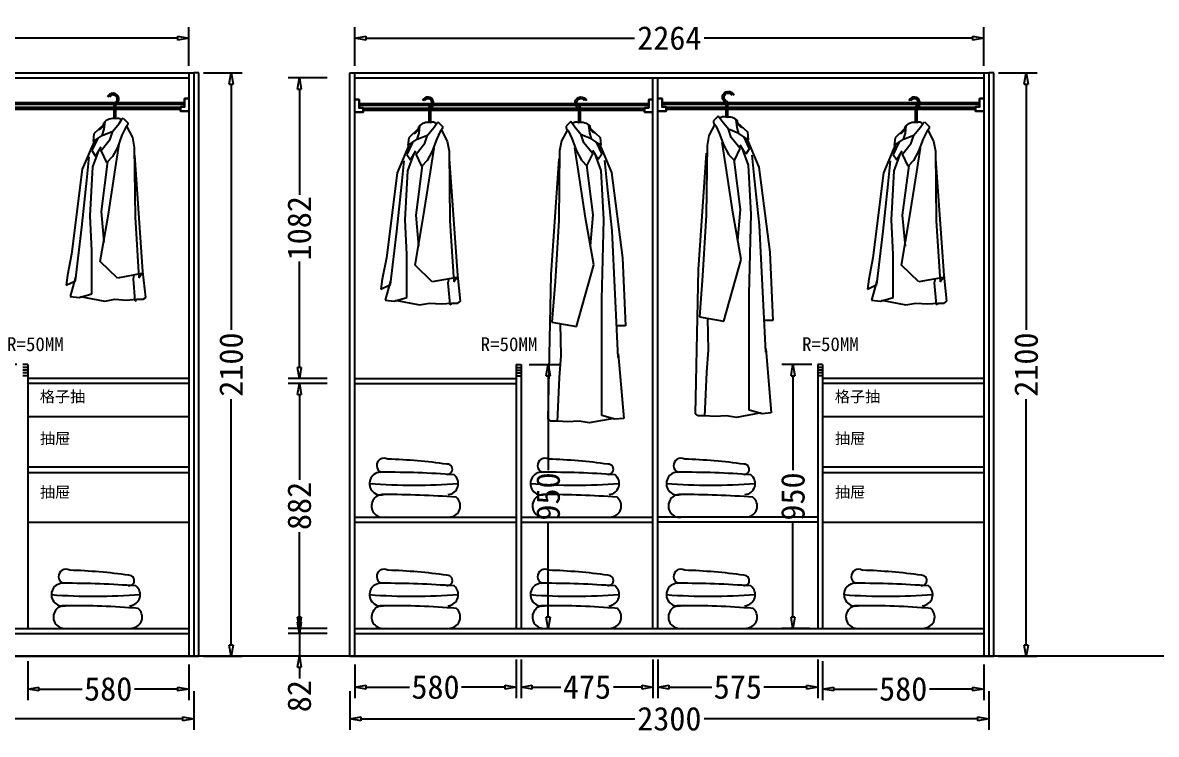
# Model space of a CAD drawing. Header units: millimetres. Extents: x 304407 to 361076, y -1262425 to -1203358.
# Drawn here: x 345007 to 349089, y -1232511 to -1229948 of the extents above; entities that cross this region are included whole.
import ezdxf

# ---------------------------------------------------------------- set-up
doc = ezdxf.new("R2010")
doc.units = ezdxf.units.MM
doc.header["$LTSCALE"] = 20
doc.layers.get('Defpoints').update_dxf_attribs({"color": 250})
for name, color, linetype in [('8', 8, 'Continuous'), ('LAYER10', 11, 'Continuous'), ('LAYER8', 11, 'Continuous'), ('图层3', 4, 'Continuous'), ('墙体', 40, 'Continuous')]:
    doc.layers.add(name, color=color, linetype=linetype)
doc.styles.get("Standard").update_dxf_attribs({"font": 'SimSun.ttf', "height": 85})
doc.styles.add('text', font='SimSun.ttf', dxfattribs={"height": 85})
doc.dimstyles.new('周文晶', dxfattribs={"dimtxt": 70, "dimasz": 40, "dimexe": 40, "dimexo": 30, "dimgap": 10, "dimtad": 0, "dimdec": 0, "dimtxsty": 'Standard', "dimblk": 'CLOSEDBLANK', "dimcen": 200, "dimclrd": 256, "dimclre": 256, "dimadec": 0, "dimazin": 0, "dimtfac": 1, "dimtdec": 0, "dimtmove": 0, "dimatfit": 3, "dimldrblk": 'CLOSEDBLANK', "dimfxl": 100, "dimfxlon": 1, "dimarcsym": 0})

# ---------------------------------------------------------------- blocks, each defined once
blk = doc.blocks.new('_ClosedBlank')
at = {"color": 0, "linetype": 'ByBlock', "lineweight": -2}
for p, q in [((-1, 0.17), (0, 0)), ((-1, 0.17), (-1, -0.17)), ((0, 0), (-1, -0.17))]:
    blk.add_line(p, q, dxfattribs=at)
blk = doc.blocks.new('*D1312')
at = {"lineweight": -2, "transparency": 16777216}
for p, q in [((343341, -1230104.1), (343341, -1229964.1)), ((345605, -1230104.1), (345605, -1229964.1)), ((343381, -1230004.1), (344347.3, -1230004.1)), ((345565, -1230004.1), (344598.7, -1230004.1))]:
    blk.add_line(p, q, dxfattribs=at)
at = {"layer": 'Defpoints', "color": 0, "transparency": 16777216}
for p in [(345605, -1230004.1), (343341, -1230147.5), (345605, -1230147.5)]:
    blk.add_point(p, dxfattribs=at)
at = {"lineweight": -2, "transparency": 16777216, "xscale": 40, "yscale": 40, "zscale": 40, "rotation": 180}
blk.add_blockref('_ClosedBlank', (343341, -1230004.1), dxfattribs=at)
at = {"lineweight": -2, "transparency": 16777216, "xscale": 40, "yscale": 40, "zscale": 40}
blk.add_blockref('_ClosedBlank', (345605, -1230004.1), dxfattribs=at)
at = {"color": 0, "transparency": 16777216, "insert": (344473, -1230004.1), "char_height": 85, "attachment_point": 5}
blk.add_mtext('2264', dxfattribs=at)
blk = doc.blocks.new('*D1313')
at = {"lineweight": -2, "transparency": 16777216}
for p, q in [((343323, -1232355.1), (343323, -1232495.1)), ((345623, -1232355.1), (345623, -1232495.1)), ((343363, -1232455.1), (344348.3, -1232455.1)), ((345583, -1232455.1), (344597.8, -1232455.1))]:
    blk.add_line(p, q, dxfattribs=at)
at = {"layer": 'Defpoints', "color": 0, "transparency": 16777216}
for p in [(343323, -1232229.5), (345623, -1232229.5), (345623, -1232455.1)]:
    blk.add_point(p, dxfattribs=at)
at = {"lineweight": -2, "transparency": 16777216, "xscale": 40, "yscale": 40, "zscale": 40, "rotation": 180}
blk.add_blockref('_ClosedBlank', (343323, -1232455.1), dxfattribs=at)
at = {"lineweight": -2, "transparency": 16777216, "xscale": 40, "yscale": 40, "zscale": 40}
blk.add_blockref('_ClosedBlank', (345623, -1232455.1), dxfattribs=at)
at = {"color": 0, "transparency": 16777216, "insert": (344473, -1232455.1), "char_height": 85, "attachment_point": 5}
blk.add_mtext('2300', dxfattribs=at)
blk = doc.blocks.new('*D1314')
at = {"lineweight": -2, "transparency": 16777216}
for p, q in [((345657.9, -1230129.5), (345797.9, -1230129.5)), ((345757.9, -1230169.5), (345757.9, -1231054.7)), ((345757.9, -1232189.5), (345757.9, -1231304.2)), ((345657.9, -1232229.5), (345797.9, -1232229.5))]:
    blk.add_line(p, q, dxfattribs=at)
at = {"layer": 'Defpoints', "color": 0, "transparency": 16777216}
for p in [(345623, -1230129.5), (345757.9, -1230129.5), (345623, -1232229.5)]:
    blk.add_point(p, dxfattribs=at)
at = {"lineweight": -2, "transparency": 16777216, "xscale": 40, "yscale": 40, "zscale": 40}
for p, rotation in [((345757.9, -1230129.5), 90), ((345757.9, -1232229.5), 270)]:
    blk.add_blockref('_ClosedBlank', p, dxfattribs=dict(at, rotation=rotation))
at = {"color": 0, "transparency": 16777216, "insert": (345757.9, -1231179.5), "char_height": 85, "attachment_point": 5, "rotation": 90}
blk.add_mtext('2100', dxfattribs=at)
blk = doc.blocks.new('*D1315')
at = {"lineweight": -2, "transparency": 16777216}
for p, q in [((344986, -1231179.5), (344878, -1231179.5)), ((344918, -1231219.5), (344918, -1231559.5)), ((344918, -1232089.5), (344918, -1231749.5)), ((344977, -1232129.5), (344878, -1232129.5))]:
    blk.add_line(p, q, dxfattribs=at)
at = {"layer": 'Defpoints', "color": 0, "transparency": 16777216}
for p in [(345016, -1231179.5), (344918, -1232129.5), (345007, -1232129.5)]:
    blk.add_point(p, dxfattribs=at)
at = {"lineweight": -2, "transparency": 16777216, "xscale": 40, "yscale": 40, "zscale": 40}
for p, rotation in [((344918, -1231179.5), 90), ((344918, -1232129.5), 270)]:
    blk.add_blockref('_ClosedBlank', p, dxfattribs=dict(at, rotation=rotation))
at = {"color": 0, "transparency": 16777216, "insert": (344918, -1231654.5), "char_height": 85, "attachment_point": 5, "rotation": 90}
blk.add_mtext('950', dxfattribs=at)
blk = doc.blocks.new('*D1316')
at = {"lineweight": -2, "transparency": 16777216}
for p, q in [((345025, -1232247.7), (345025, -1232387.7)), ((345605, -1232259.5), (345605, -1232387.7)), ((345065, -1232347.7), (345221, -1232347.7)), ((345565, -1232347.7), (345409.1, -1232347.7))]:
    blk.add_line(p, q, dxfattribs=at)
at = {"layer": 'Defpoints', "color": 0, "transparency": 16777216}
for p in [(345025, -1232129.5), (345605, -1232229.5), (345605, -1232347.7)]:
    blk.add_point(p, dxfattribs=at)
at = {"lineweight": -2, "transparency": 16777216, "xscale": 40, "yscale": 40, "zscale": 40, "rotation": 180}
blk.add_blockref('_ClosedBlank', (345025, -1232347.7), dxfattribs=at)
at = {"lineweight": -2, "transparency": 16777216, "xscale": 40, "yscale": 40, "zscale": 40}
blk.add_blockref('_ClosedBlank', (345605, -1232347.7), dxfattribs=at)
at = {"color": 0, "transparency": 16777216, "insert": (345315, -1232347.7), "char_height": 85, "attachment_point": 5}
blk.add_mtext('580', dxfattribs=at)
blk = doc.blocks.new('*D1322')
at = {"lineweight": -2, "transparency": 16777216}
for p, q in [((346203.5, -1232259.5), (346203.5, -1232381)), ((346783.5, -1232241), (346783.5, -1232381)), ((346243.5, -1232341), (346399.5, -1232341)), ((346743.5, -1232341), (346587.6, -1232341))]:
    blk.add_line(p, q, dxfattribs=at)
at = {"layer": 'Defpoints', "color": 0, "transparency": 16777216}
for p in [(346783.5, -1232129.5), (346203.5, -1232229.5), (346783.5, -1232341)]:
    blk.add_point(p, dxfattribs=at)
at = {"lineweight": -2, "transparency": 16777216, "xscale": 40, "yscale": 40, "zscale": 40, "rotation": 180}
blk.add_blockref('_ClosedBlank', (346203.5, -1232341), dxfattribs=at)
at = {"lineweight": -2, "transparency": 16777216, "xscale": 40, "yscale": 40, "zscale": 40}
blk.add_blockref('_ClosedBlank', (346783.5, -1232341), dxfattribs=at)
at = {"color": 0, "transparency": 16777216, "insert": (346493.5, -1232341), "char_height": 85, "attachment_point": 5}
blk.add_mtext('580', dxfattribs=at)
blk = doc.blocks.new('*D1323')
at = {"lineweight": -2, "transparency": 16777216}
for p, q in [((347294.5, -1232241), (347294.5, -1232381)), ((347869.5, -1232241), (347869.5, -1232381)), ((347334.5, -1232341), (347488.7, -1232341)), ((347829.5, -1232341), (347675.4, -1232341))]:
    blk.add_line(p, q, dxfattribs=at)
at = {"layer": 'Defpoints', "color": 0, "transparency": 16777216}
for p in [(347294.5, -1230147.5), (347869.5, -1232129.5), (347869.5, -1232341)]:
    blk.add_point(p, dxfattribs=at)
at = {"lineweight": -2, "transparency": 16777216, "xscale": 40, "yscale": 40, "zscale": 40, "rotation": 180}
blk.add_blockref('_ClosedBlank', (347294.5, -1232341), dxfattribs=at)
at = {"lineweight": -2, "transparency": 16777216, "xscale": 40, "yscale": 40, "zscale": 40}
blk.add_blockref('_ClosedBlank', (347869.5, -1232341), dxfattribs=at)
at = {"color": 0, "transparency": 16777216, "insert": (347582, -1232341), "char_height": 85, "attachment_point": 5}
blk.add_mtext('575', dxfattribs=at)
blk = doc.blocks.new('*D1324')
at = {"lineweight": -2, "transparency": 16777216}
for p, q in [((346203.5, -1230104.1), (346203.5, -1229964.1)), ((348467.5, -1230104.1), (348467.5, -1229964.1)), ((346243.5, -1230004.1), (347209.9, -1230004.1)), ((348427.5, -1230004.1), (347461.2, -1230004.1))]:
    blk.add_line(p, q, dxfattribs=at)
at = {"layer": 'Defpoints', "color": 0, "transparency": 16777216}
for p in [(348467.5, -1230004.1), (346203.5, -1230147.5), (348467.5, -1230147.5)]:
    blk.add_point(p, dxfattribs=at)
at = {"lineweight": -2, "transparency": 16777216, "xscale": 40, "yscale": 40, "zscale": 40, "rotation": 180}
blk.add_blockref('_ClosedBlank', (346203.5, -1230004.1), dxfattribs=at)
at = {"lineweight": -2, "transparency": 16777216, "xscale": 40, "yscale": 40, "zscale": 40}
blk.add_blockref('_ClosedBlank', (348467.5, -1230004.1), dxfattribs=at)
at = {"color": 0, "transparency": 16777216, "insert": (347335.5, -1230004.1), "char_height": 85, "attachment_point": 5}
blk.add_mtext('2264', dxfattribs=at)
blk = doc.blocks.new('*D1325')
at = {"lineweight": -2, "transparency": 16777216}
for p, q in [((346185.5, -1232355.1), (346185.5, -1232495.1)), ((348485.5, -1232355.1), (348485.5, -1232495.1)), ((346225.5, -1232455.1), (347210.8, -1232455.1)), ((348445.5, -1232455.1), (347460.3, -1232455.1))]:
    blk.add_line(p, q, dxfattribs=at)
at = {"layer": 'Defpoints', "color": 0, "transparency": 16777216}
for p in [(346185.5, -1232229.5), (348485.5, -1232229.5), (348485.5, -1232455.1)]:
    blk.add_point(p, dxfattribs=at)
at = {"lineweight": -2, "transparency": 16777216, "xscale": 40, "yscale": 40, "zscale": 40, "rotation": 180}
blk.add_blockref('_ClosedBlank', (346185.5, -1232455.1), dxfattribs=at)
at = {"lineweight": -2, "transparency": 16777216, "xscale": 40, "yscale": 40, "zscale": 40}
blk.add_blockref('_ClosedBlank', (348485.5, -1232455.1), dxfattribs=at)
at = {"color": 0, "transparency": 16777216, "insert": (347335.5, -1232455.1), "char_height": 85, "attachment_point": 5}
blk.add_mtext('2300', dxfattribs=at)
blk = doc.blocks.new('*D1326')
at = {"lineweight": -2, "transparency": 16777216}
for p, q in [((348520.4, -1230129.5), (348660.4, -1230129.5)), ((348620.4, -1230169.5), (348620.4, -1231054.7)), ((348620.4, -1232189.5), (348620.4, -1231304.2)), ((348520.4, -1232229.5), (348660.4, -1232229.5))]:
    blk.add_line(p, q, dxfattribs=at)
at = {"layer": 'Defpoints', "color": 0, "transparency": 16777216}
for p in [(348485.5, -1230129.5), (348620.4, -1230129.5), (348485.5, -1232229.5)]:
    blk.add_point(p, dxfattribs=at)
at = {"lineweight": -2, "transparency": 16777216, "xscale": 40, "yscale": 40, "zscale": 40}
for p, rotation in [((348620.4, -1230129.5), 90), ((348620.4, -1232229.5), 270)]:
    blk.add_blockref('_ClosedBlank', p, dxfattribs=dict(at, rotation=rotation))
at = {"color": 0, "transparency": 16777216, "insert": (348620.4, -1231179.5), "char_height": 85, "attachment_point": 5, "rotation": 90}
blk.add_mtext('2100', dxfattribs=at)
blk = doc.blocks.new('*D1327')
at = {"lineweight": -2, "transparency": 16777216}
for p, q in [((347848.5, -1231179.5), (347740.6, -1231179.5)), ((347780.6, -1231219.5), (347780.6, -1231559.5)), ((347780.6, -1232089.5), (347780.6, -1231749.5)), ((347839.5, -1232129.5), (347740.6, -1232129.5))]:
    blk.add_line(p, q, dxfattribs=at)
at = {"layer": 'Defpoints', "color": 0, "transparency": 16777216}
for p in [(347878.5, -1231179.5), (347780.6, -1232129.5), (347869.5, -1232129.5)]:
    blk.add_point(p, dxfattribs=at)
at = {"lineweight": -2, "transparency": 16777216, "xscale": 40, "yscale": 40, "zscale": 40}
for p, rotation in [((347780.6, -1231179.5), 90), ((347780.6, -1232129.5), 270)]:
    blk.add_blockref('_ClosedBlank', p, dxfattribs=dict(at, rotation=rotation))
at = {"color": 0, "transparency": 16777216, "insert": (347780.6, -1231654.5), "char_height": 85, "attachment_point": 5, "rotation": 90}
blk.add_mtext('950', dxfattribs=at)
blk = doc.blocks.new('*D1328')
at = {"lineweight": -2, "transparency": 16777216}
for p, q in [((347887.5, -1232247.7), (347887.5, -1232387.7)), ((348467.5, -1232259.5), (348467.5, -1232387.7)), ((347927.5, -1232347.7), (348083.5, -1232347.7)), ((348427.5, -1232347.7), (348271.6, -1232347.7))]:
    blk.add_line(p, q, dxfattribs=at)
at = {"layer": 'Defpoints', "color": 0, "transparency": 16777216}
for p in [(347887.5, -1232129.5), (348467.5, -1232229.5), (348467.5, -1232347.7)]:
    blk.add_point(p, dxfattribs=at)
at = {"lineweight": -2, "transparency": 16777216, "xscale": 40, "yscale": 40, "zscale": 40, "rotation": 180}
blk.add_blockref('_ClosedBlank', (347887.5, -1232347.7), dxfattribs=at)
at = {"lineweight": -2, "transparency": 16777216, "xscale": 40, "yscale": 40, "zscale": 40}
blk.add_blockref('_ClosedBlank', (348467.5, -1232347.7), dxfattribs=at)
at = {"color": 0, "transparency": 16777216, "insert": (348177.5, -1232347.7), "char_height": 85, "attachment_point": 5}
blk.add_mtext('580', dxfattribs=at)
blk = doc.blocks.new('*D1329')
at = {"lineweight": -2, "transparency": 16777216}
for p, q in [((346003.3, -1232107.5), (346003.3, -1232067.5)), ((346103.3, -1232147.5), (345963.3, -1232147.5)), ((346003.3, -1232147.5), (346003.3, -1232229.5)), ((346103.3, -1232229.5), (345963.3, -1232229.5)), ((346003.3, -1232269.5), (346003.3, -1232309.5))]:
    blk.add_line(p, q, dxfattribs=at)
at = {"layer": 'Defpoints', "color": 0, "transparency": 16777216}
for p in [(346003.3, -1232147.5), (346203.5, -1232147.5), (346185.5, -1232229.5)]:
    blk.add_point(p, dxfattribs=at)
at = {"lineweight": -2, "transparency": 16777216, "xscale": 40, "yscale": 40, "zscale": 40}
for p, rotation in [((346003.3, -1232147.5), 270), ((346003.3, -1232229.5), 90)]:
    blk.add_blockref('_ClosedBlank', p, dxfattribs=dict(at, rotation=rotation))
at = {"color": 0, "transparency": 16777216, "insert": (346003.3, -1232373.5), "char_height": 85, "attachment_point": 5, "rotation": 90}
blk.add_mtext('82', dxfattribs=at)
blk = doc.blocks.new('*D1330')
at = {"lineweight": -2, "transparency": 16777216}
for p, q in [((346103.3, -1231247.5), (345963.3, -1231247.5)), ((346003.3, -1231287.5), (346003.3, -1231594.2)), ((346003.3, -1232089.5), (346003.3, -1231782.7)), ((346103.3, -1232129.5), (345963.3, -1232129.5))]:
    blk.add_line(p, q, dxfattribs=at)
at = {"layer": 'Defpoints', "color": 0, "transparency": 16777216}
for p in [(346003.3, -1231247.5), (346203.5, -1231247.5), (346203.5, -1232129.5)]:
    blk.add_point(p, dxfattribs=at)
at = {"lineweight": -2, "transparency": 16777216, "xscale": 40, "yscale": 40, "zscale": 40}
for p, rotation in [((346003.3, -1231247.5), 90), ((346003.3, -1232129.5), 270)]:
    blk.add_blockref('_ClosedBlank', p, dxfattribs=dict(at, rotation=rotation))
at = {"color": 0, "transparency": 16777216, "insert": (346003.3, -1231688.5), "char_height": 85, "attachment_point": 5, "rotation": 90}
blk.add_mtext('882', dxfattribs=at)
blk = doc.blocks.new('*D1331')
at = {"lineweight": -2, "transparency": 16777216}
for p, q in [((346103.3, -1230147.5), (345963.3, -1230147.5)), ((346003.3, -1230187.5), (346003.3, -1230568.2)), ((346003.3, -1231189.5), (346003.3, -1230808.7)), ((346103.3, -1231229.5), (345963.3, -1231229.5))]:
    blk.add_line(p, q, dxfattribs=at)
at = {"layer": 'Defpoints', "color": 0, "transparency": 16777216}
for p in [(346003.3, -1230147.5), (346203.5, -1230147.5), (346203.5, -1231229.5)]:
    blk.add_point(p, dxfattribs=at)
at = {"lineweight": -2, "transparency": 16777216, "xscale": 40, "yscale": 40, "zscale": 40}
for p, rotation in [((346003.3, -1230147.5), 90), ((346003.3, -1231229.5), 270)]:
    blk.add_blockref('_ClosedBlank', p, dxfattribs=dict(at, rotation=rotation))
at = {"color": 0, "transparency": 16777216, "insert": (346003.3, -1230688.5), "char_height": 85, "attachment_point": 5, "rotation": 90}
blk.add_mtext('1082', dxfattribs=at)
blk = doc.blocks.new('*D1332')
at = {"lineweight": -2, "transparency": 16777216}
for p, q in [((346801.5, -1232241), (346801.5, -1232381)), ((347276.5, -1232241), (347276.5, -1232381)), ((346841.5, -1232341), (346944.3, -1232341)), ((347236.5, -1232341), (347133.8, -1232341))]:
    blk.add_line(p, q, dxfattribs=at)
at = {"layer": 'Defpoints', "color": 0, "transparency": 16777216}
for p in [(346801.5, -1232129.5), (347276.5, -1232129.5), (347276.5, -1232341)]:
    blk.add_point(p, dxfattribs=at)
at = {"lineweight": -2, "transparency": 16777216, "xscale": 40, "yscale": 40, "zscale": 40, "rotation": 180}
blk.add_blockref('_ClosedBlank', (346801.5, -1232341), dxfattribs=at)
at = {"lineweight": -2, "transparency": 16777216, "xscale": 40, "yscale": 40, "zscale": 40}
blk.add_blockref('_ClosedBlank', (347276.5, -1232341), dxfattribs=at)
at = {"color": 0, "transparency": 16777216, "insert": (347039, -1232341), "char_height": 85, "attachment_point": 5}
blk.add_mtext('475', dxfattribs=at)
blk = doc.blocks.new('*D1333')
at = {"lineweight": -2, "transparency": 16777216}
for p, q in [((346831.3, -1231179.5), (346939.3, -1231179.5)), ((346899.3, -1231219.5), (346899.3, -1231559.5)), ((346899.3, -1232089.5), (346899.3, -1231749.5)), ((346840.3, -1232129.5), (346939.3, -1232129.5))]:
    blk.add_line(p, q, dxfattribs=at)
at = {"layer": 'Defpoints', "color": 0, "transparency": 16777216}
for p in [(346801.3, -1231179.5), (346810.3, -1232129.5), (346899.3, -1232129.5)]:
    blk.add_point(p, dxfattribs=at)
at = {"lineweight": -2, "transparency": 16777216, "xscale": 40, "yscale": 40, "zscale": 40}
for p, rotation in [((346899.3, -1231179.5), 90), ((346899.3, -1232129.5), 270)]:
    blk.add_blockref('_ClosedBlank', p, dxfattribs=dict(at, rotation=rotation))
at = {"color": 0, "transparency": 16777216, "insert": (346899.3, -1231654.5), "char_height": 85, "attachment_point": 5, "rotation": 90}
blk.add_mtext('950', dxfattribs=at)
blk = doc.blocks.new('A$C1C5764E0')
at = {"layer": '8'}
for p, q in [((172.3, 708.4), (172.3, 657.4)), ((178.3, 708.4), (178.3, 657.4)), ((191.5, 639.3), (201.2, 654.6)), ((201.2, 654.6), (205.3, 658.7)), ((205.3, 658.7), (222, 642.1)), ((135.3, 635.3), (99.9, 601.9)), ((130.4, 596.4), (137.4, 618.5)), ((137.4, 618.5), (140.1, 644.9)), ((167.9, 611.6), (191.5, 639.3)), ((213.6, 624.1), (201.2, 597.8)), ((222, 635.2), (213.6, 624.1)), ((217.8, 629.6), (238.6, 589.4)), ((222, 642.1), (222, 635.2)), ((103, 580.9), (58.4, 475.1)), ((113.7, 585.2), (93.2, 541.7)), ((99.9, 601.9), (97.1, 574.2)), ((97.1, 574.2), (130.4, 596.4)), ((126.3, 542.3), (158.2, 582.5)), ((130.4, 596.4), (167.9, 611.6)), ((158.2, 582.5), (167.9, 611.6)), ((201.2, 597.8), (184.5, 553.4)), ((238.6, 589.4), (245.5, 553.4)), ((93.2, 541.7), (106.3, 522.1)), ((96.5, 482.8), (119.4, 544.9)), ((106.3, 522.1), (125.9, 554.7)), ((147.1, 499.3), (126.3, 542.3)), ((184.5, 553.4), (166.5, 520.1)), ((178.3, 479.5), (191.3, 564.6)), ((245.5, 553.4), (248.3, 302.5)), ((75, 435), (83.4, 518.8)), ((148.8, 502.4), (125.9, 322.6)), ((166.5, 520.1), (147.1, 499.3)), ((276.4, 106.8), (247, 525.3)), ((58.4, 475.1), (19.5, 168.8)), ((86.6, 306.3), (96.5, 482.8)), ((152.1, 312.8), (178.3, 479.5)), ((57, 265.8), (75, 435)), ((93.2, 180.9), (86.6, 306.3)), ((122.6, 142.8), (152.1, 312.8)), ((125.9, 322.6), (135.7, 211.4)), ((248.3, 302.5), (262.2, 83.5)), ((34.3, 73.1), (57, 265.8)), ((19.5, 168.8), (4.8, 92.7)), ((93.2, 26.2), (93.2, 180.9)), ((184.8, 82.8), (122.6, 142.8)), ((4.8, 92.7), (0, 56.7)), ((34.3, 86.2), (14.7, 16.3)), ((273.1, 99.1), (184.8, 82.8)), ((244.2, 93.8), (240.9, 79.6)), ((262.2, 83.5), (273.1, 99.1)), ((286.7, 13.1), (276.4, 106.8)), ((0, 56.7), (34.3, 73.1)), ((240.9, 79.6), (247.4, 1.1)), ((14.7, 16.3), (47.4, 13.1)), ((47.4, 13.1), (93.2, 26.2)), ((50.7, 16.3), (139, 0)), ((139, 0), (175, 6.5)), ((175, 6.5), (217.5, 3.3)), ((217.5, 3.3), (253.5, 6.5)), ((247.4, 1.1), (254, 3.3)), ((253.5, 6.5), (276.9, 6.5)), ((276.9, 6.5), (286.7, 13.1))]:
    blk.add_line(p, q, dxfattribs=at)
for centre, radius, start, end in [((168.9, 727.1), 20.9, 296.6338, 159.5285), ((168.9, 727.1), 14.9, 296.6338, 150.6175), ((175.9, 709.9), 3.91, 94.6712, 201.9626), ((168.9, 613.1), 43.9, 77.6993, 138.5966), ((186.2, 639.8), 18, 42.48, 116.3392), ((110.9, 641.2), 25.1, 286.2636, 2.0248)]:
    blk.add_arc(centre, radius, start, end, dxfattribs=at)
blk = doc.blocks.new('A$C4F477F88')
at = {"layer": 'LAYER10'}
blk.add_blockref('A$C1C5764E0', (0, 0), dxfattribs=at)
blk = doc.blocks.new('A$C5E603B19')
at = {"layer": 'LAYER8'}
blk.add_blockref('A$C4F477F88', (0, 0), dxfattribs=at)
blk = doc.blocks.new('A$C1B0A679D')
at = {"layer": '图层3'}
blk.add_blockref('A$C5E603B19', (0, 0), dxfattribs=at)
blk = doc.blocks.new('A$C52EB379C')
at = {"layer": '8'}
for p, q in [((163.3, 1134.6), (163.3, 1083.5)), ((169.3, 1134.6), (169.3, 1083.5)), ((126.4, 1061.5), (91, 1028.1)), ((128.4, 1044.7), (131.2, 1071)), ((159, 1037.8), (182.5, 1065.5)), ((182.5, 1065.5), (192.3, 1080.7)), ((192.3, 1080.7), (196.4, 1084.9)), ((196.4, 1084.9), (213.1, 1068.3)), ((213.1, 1061.3), (204.7, 1050.2)), ((213.1, 1068.3), (213.1, 1061.3)), ((91, 1028.1), (88.2, 1000.3)), ((88.2, 1000.3), (121.5, 1022.5)), ((121.5, 1022.5), (128.4, 1044.7)), ((121.5, 1022.5), (159, 1037.8)), ((149.3, 1008.7), (159, 1037.8)), ((192.3, 1023.9), (175.6, 979.5)), ((204.7, 1050.2), (192.3, 1023.9)), ((208.9, 1055.8), (229.7, 1015.6)), ((94.1, 1007.1), (49.5, 901.3)), ((104.8, 1011.4), (84.3, 967.8)), ((97.4, 948.2), (117, 980.9)), ((117.4, 968.5), (149.3, 1008.7)), ((169.3, 905.7), (182.4, 990.7)), ((229.7, 1015.6), (236.6, 979.5)), ((66.1, 861.1), (74.5, 944.9)), ((84.3, 967.8), (97.4, 948.2)), ((87.6, 909), (110.5, 971.1)), ((138.2, 925.5), (117.4, 968.5)), ((157.6, 946.3), (138.2, 925.5)), ((175.6, 979.5), (157.6, 946.3)), ((236.6, 979.5), (239.4, 728.7)), ((267.5, 533), (238.1, 951.5)), ((49.5, 901.3), (10.6, 595)), ((77.7, 732.4), (87.6, 909)), ((139.9, 928.6), (117, 748.8)), ((143.2, 738.9), (169.3, 905.7)), ((48.1, 692), (66.1, 861.1)), ((113.7, 568.9), (143.2, 738.9)), ((117, 748.8), (126.8, 637.6)), ((84.3, 444.7), (77.7, 732.4)), ((239.4, 728.7), (253.3, 509.7)), ((25.4, 235.4), (48.1, 692)), ((10.6, 595), (0, 349)), ((175.9, 346.6), (113.7, 568.9)), ((277.8, 13.1), (267.5, 533)), ((253.3, 509.7), (264.2, 362.9)), ((84.3, 26.2), (84.3, 444.7)), ((0, 349), (31, 349)), ((264.2, 362.9), (175.9, 346.6)), ((235.3, 357.6), (232, 242)), ((25.4, 248.5), (5.8, 16.3)), ((232, 242), (238.5, 163.5)), ((238.5, 163.5), (245.1, 3.3)), ((5.8, 16.3), (38.5, 13.1)), ((38.5, 13.1), (84.3, 26.2)), ((41.7, 16.3), (130.1, 0)), ((130.1, 0), (166.1, 6.5)), ((166.1, 6.5), (208.6, 3.3)), ((208.6, 3.3), (244.6, 6.5)), ((244.6, 6.5), (268, 6.5)), ((268, 6.5), (277.8, 13.1))]:
    blk.add_line(p, q, dxfattribs=at)
for centre, radius, start, end in [((160, 1153.2), 20.9, 296.6338, 159.5285), ((160, 1153.2), 14.9, 296.6338, 150.6175), ((167, 1136), 3.91, 94.6712, 201.9626), ((102, 1067.4), 25.1, 286.2636, 2.0248), ((160, 1039.2), 43.9, 77.6993, 138.5966), ((177.3, 1066), 18, 42.48, 116.3392)]:
    blk.add_arc(centre, radius, start, end, dxfattribs=at)
blk = doc.blocks.new('A$C05785CA5')
at = {"layer": 'LAYER10'}
blk.add_blockref('A$C52EB379C', (0, 0), dxfattribs=at)
blk = doc.blocks.new('A$C100967EE')
at = {"layer": 'LAYER10'}
blk.add_blockref('A$C05785CA5', (0, 0), dxfattribs=at)
blk = doc.blocks.new('A$C65D30603')
at = {"layer": 'LAYER8'}
blk.add_blockref('A$C100967EE', (0, 0), dxfattribs=at)
blk = doc.blocks.new('A$C50CE712E')
at = {"layer": '图层3'}
blk.add_blockref('A$C65D30603', (0, 0), dxfattribs=at)
blk = doc.blocks.new('A$C11F00F61')
at = {"color": 8}
blk.add_line((48.2, 0), (290.3, 1.2), dxfattribs=at)
at = {"layer": '墙体', "color": 8}
for centre, radius, start, end in [((52.6, 186.6), 26.7, 59.8021, 244.0801), ((9.8, -1698.7), 1909.1, 81.8981, 88.3112), ((280.3, 173), 18.4, 260.1551, 94.4157), ((41, 121.6), 41, 86.0834, 284.0988), ((53.8, -3125.6), 3288.1, 85.6244, 90.1755), ((279.7, 121.7), 40, 274.9406, 51.3165), ((159.2, 2329.1), 2213.2, 265.8756, 274.159), ((48.2, 41), 41, 86.0834, 284.0988), ((61, -3206.2), 3288.1, 85.6244, 90.1755), ((286.9, 41.1), 40, 274.9406, 51.3165)]:
    blk.add_arc(centre, radius, start, end, dxfattribs=at)

msp = doc.modelspace()

# ---------------------------------------------------------------- linework, layer by layer
for p, q in [((343323, -1230129.5), (345623, -1230129.5)), ((343341, -1230147.5), (345605, -1230147.5)), ((345605, -1230129.5), (345605, -1232229.5)), ((345623, -1230129.5), (345623, -1232229.5)), ((345641, -1230129.5), (345623, -1230129.5)), ((345641, -1232229.5), (345641, -1230129.5)), ((346185.5, -1232229.5), (346185.5, -1230129.5)), ((346185.5, -1230129.5), (348485.5, -1230129.5)), ((346203.5, -1232229.5), (346203.5, -1230129.5)), ((346203.5, -1230147.5), (348467.5, -1230147.5)), ((347276.5, -1232129.5), (347276.5, -1230147.5)), ((347294.5, -1232129.5), (347294.5, -1230147.5)), ((348467.5, -1230129.5), (348467.5, -1232229.5)), ((348485.5, -1230129.5), (348485.5, -1232229.5)), ((348503.5, -1230129.5), (348485.5, -1230129.5)), ((348503.5, -1232229.5), (348503.5, -1230129.5)), ((345025, -1231179.5), (345007, -1231179.5)), ((345025, -1231189.5), (345007, -1231189.5)), ((345025, -1231199.5), (345007, -1231199.5)), ((345025, -1231209.5), (345007, -1231209.5)), ((345025, -1231179.5), (345025, -1232129.5)), ((346783.5, -1231179.5), (346783.5, -1232129.5)), ((346783.5, -1231179.5), (346801.5, -1231179.5)), ((346783.5, -1231189.5), (346801.5, -1231189.5)), ((346783.5, -1231199.5), (346801.5, -1231199.5)), ((346783.5, -1231209.5), (346801.5, -1231209.5)), ((346801.5, -1231179.5), (346801.5, -1232129.5)), ((347869.5, -1231179.5), (347869.5, -1232129.5)), ((347887.5, -1231179.5), (347869.5, -1231179.5)), ((347887.5, -1231189.5), (347869.5, -1231189.5)), ((347887.5, -1231199.5), (347869.5, -1231199.5)), ((347887.5, -1231209.5), (347869.5, -1231209.5)), ((347887.5, -1231179.5), (347887.5, -1232129.5)), ((345025, -1231219.5), (345007, -1231219.5)), ((345605, -1231229.5), (345025, -1231229.5)), ((345605, -1231247.5), (345025, -1231247.5)), ((346203.5, -1231229.5), (346783.5, -1231229.5)), ((346203.5, -1231247.5), (346783.5, -1231247.5)), ((346783.5, -1231219.5), (346801.5, -1231219.5)), ((347887.5, -1231219.5), (347869.5, -1231219.5)), ((348467.5, -1231229.5), (347887.5, -1231229.5)), ((348467.5, -1231247.5), (347887.5, -1231247.5)), ((345605, -1231367.5), (345025, -1231367.5)), ((348467.5, -1231367.5), (347887.5, -1231367.5)), ((345025, -1231547.5), (345605, -1231547.5)), ((345025, -1231567.5), (345605, -1231567.5)), ((347887.5, -1231547.5), (348467.5, -1231547.5)), ((347887.5, -1231567.5), (348467.5, -1231567.5)), ((345025, -1231747.5), (345605, -1231747.5)), ((346203.5, -1231729.5), (346783.5, -1231729.5)), ((346203.5, -1231747.5), (346783.5, -1231747.5)), ((346801.5, -1231729.5), (347276.5, -1231729.5)), ((346801.5, -1231747.5), (347276.5, -1231747.5)), ((347869.5, -1231729.5), (347294.5, -1231729.5)), ((347869.5, -1231747.5), (347294.5, -1231747.5)), ((347887.5, -1231747.5), (348467.5, -1231747.5)), ((343341, -1232129.5), (345605, -1232129.5)), ((343341, -1232147.5), (345605, -1232147.5)), ((346203.5, -1232129.5), (348467.5, -1232129.5)), ((346203.5, -1232147.5), (348467.5, -1232147.5)), ((343323, -1232229.5), (345623, -1232229.5)), ((345623, -1232229.5), (345641, -1232229.5)), ((346185.5, -1232229.5), (348485.5, -1232229.5)), ((348485.5, -1232229.5), (348503.5, -1232229.5))]:
    msp.add_line(p, q)
at = {"color": 8}
msp.add_line((361075.9, -1232229.5), (304407.4, -1232229.5), dxfattribs=at)
msp.add_line((361075.9, -1232229.5), (304407.4, -1232229.5), dxfattribs=at)
at = {"lineweight": 30}
for points in [[(345590, -1230236.8), (344447, -1230236.8)], [(345605, -1230221.8), (345590, -1230221.8), (345590, -1230251.8), (345575, -1230251.8), (345575, -1230266.8), (345605, -1230266.8)], [(346203.5, -1230225.4), (346218.5, -1230225.4), (346218.5, -1230255.4), (346233.5, -1230255.4), (346233.5, -1230270.4), (346203.5, -1230270.4)], [(347276.5, -1230225.4), (347261.5, -1230225.4), (347261.5, -1230255.4), (347246.5, -1230255.4), (347246.5, -1230270.4), (347276.5, -1230270.4)], [(347294.5, -1230221.8), (347309.5, -1230221.8), (347309.5, -1230251.8), (347324.5, -1230251.8), (347324.5, -1230266.8), (347294.5, -1230266.8)], [(348452.5, -1230236.8), (347309.5, -1230236.8)], [(348467.5, -1230221.8), (348452.5, -1230221.8), (348452.5, -1230251.8), (348437.5, -1230251.8), (348437.5, -1230266.8), (348467.5, -1230266.8)], [(345590, -1230241.3), (344447, -1230241.3)], [(345575, -1230253.8), (344462, -1230253.8)], [(345575, -1230259.3), (344462, -1230259.3)], [(347261.5, -1230240.4), (346218.5, -1230240.4)], [(347261.5, -1230245), (346218.5, -1230245)], [(347246.5, -1230257.5), (346233.5, -1230257.5)], [(347246.5, -1230262.9), (346233.5, -1230262.9)], [(348452.5, -1230241.3), (347309.5, -1230241.3)], [(348437.5, -1230253.8), (347324.5, -1230253.8)], [(348437.5, -1230259.3), (347324.5, -1230259.3)]]:
    msp.add_lwpolyline(points, dxfattribs=at)

# ---------------------------------------------------------------- block references
at = {"xscale": -1}
for p in [(347707.7, -1231370), (347177.1, -1231389.5)]:
    msp.add_blockref('A$C50CE712E', p, dxfattribs=at)
for name, p in [('A$C1B0A679D', (345163.4, -1230950.6)), ('A$C1B0A679D', (346297.1, -1230964.4)), ('A$C1B0A679D', (348048.4, -1230964.4)), ('A$C11F00F61', (346255.8, -1231729.5)), ('A$C11F00F61', (346835.2, -1231729.5)), ('A$C11F00F61', (347324.7, -1231729.5)), ('A$C11F00F61', (345110.3, -1232129.5)), ('A$C11F00F61', (346255.8, -1232129.5)), ('A$C11F00F61', (346835.2, -1232129.5)), ('A$C11F00F61', (347324.7, -1232129.5)), ('A$C11F00F61', (347964.2, -1232129.5))]:
    msp.add_blockref(name, p)

# ---------------------------------------------------------------- texts
at = {"attachment_point": 1, "style": 'text'}
for s, insert, char_height, width in [('R=50MM', (344950.8, -1231081), 50, 419.038), ('R=50MM', (346656, -1231081), 50, 419.038), ('R=50MM', (347813.4, -1231081), 50, 419.038), ('格子抽', (345068.6, -1231274.6), 40, 305.609), ('格子抽', (347931.2, -1231274.6), 40, 305.609), ('抽屉', (345069.3, -1231425.1), 40, 305.609), ('抽屉', (347931.8, -1231425.1), 40, 305.609), ('抽屉', (345069.3, -1231618.5), 40, 305.609), ('抽屉', (347931.8, -1231618.5), 40, 305.609)]:
    msp.add_mtext(s, dxfattribs=dict(at, insert=insert, char_height=char_height, width=width))

# ---------------------------------------------------------------- dimensions: what is measured, and where the dimension line sits
for base, p1, p2, picture, middle in [((345605, -1230004.1), (343341, -1230147.5), (345605, -1230147.5), '*D1312', (344473, -1230004.1)), ((348467.5, -1230004.1), (346203.5, -1230147.5), (348467.5, -1230147.5), '*D1324', (347335.5, -1230004.1)), ((347869.5, -1232341), (347294.5, -1230147.5), (347869.5, -1232129.5), '*D1323', (347582, -1232341)), ((345605, -1232347.7), (345025, -1232129.5), (345605, -1232229.5), '*D1316', (345315, -1232347.7)), ((346783.5, -1232341), (346203.5, -1232229.5), (346783.5, -1232129.5), '*D1322', (346493.5, -1232341)), ((347276.5, -1232341), (346801.5, -1232129.5), (347276.5, -1232129.5), '*D1332', (347039, -1232341)), ((348467.5, -1232347.7), (347887.5, -1232129.5), (348467.5, -1232229.5), '*D1328', (348177.5, -1232347.7)), ((345623, -1232455.1), (343323, -1232229.5), (345623, -1232229.5), '*D1313', (344473, -1232455.1)), ((348485.5, -1232455.1), (346185.5, -1232229.5), (348485.5, -1232229.5), '*D1325', (347335.5, -1232455.1))]:
    dim = msp.add_linear_dim(base=base, p1=p1, p2=p2, dimstyle='周文晶')
    dim.commit()
    dim.dimension.update_dxf_attribs({"geometry": picture, "text_midpoint": middle})
for base, p1, p2, angle, picture, middle in [((345757.9, -1230129.5), (345623, -1232229.5), (345623, -1230129.5), 90, '*D1314', (345757.9, -1231179.5)), ((346003.3, -1230147.5), (346203.5, -1231229.5), (346203.5, -1230147.5), 270, '*D1331', (346003.3, -1230688.5)), ((348620.4, -1230129.5), (348485.5, -1232229.5), (348485.5, -1230129.5), 90, '*D1326', (348620.4, -1231179.5)), ((344918, -1232129.5), (345016, -1231179.5), (345007, -1232129.5), 90, '*D1315', (344918, -1231654.5)), ((346899.3, -1232129.5), (346801.3, -1231179.5), (346810.3, -1232129.5), 90, '*D1333', (346899.3, -1231654.5)), ((347780.6, -1232129.5), (347878.5, -1231179.5), (347869.5, -1232129.5), 90, '*D1327', (347780.6, -1231654.5)), ((346003.3, -1231247.5), (346203.5, -1232129.5), (346203.5, -1231247.5), 270, '*D1330', (346003.3, -1231688.5))]:
    dim = msp.add_linear_dim(base=base, p1=p1, p2=p2, angle=angle, dimstyle='周文晶')
    dim.commit()
    dim.dimension.update_dxf_attribs({"geometry": picture, "text_midpoint": middle})
dim = msp.add_linear_dim(base=(346003.3, -1232147.5), p1=(346185.5, -1232229.5), p2=(346203.5, -1232147.5), angle=270, dimstyle='周文晶')
dim.commit()
dim.dimension.update_dxf_attribs({"geometry": '*D1329', "text_midpoint": (346003.3, -1232373.5), "dimtype": 128})

doc.saveas('drawing.dxf')
